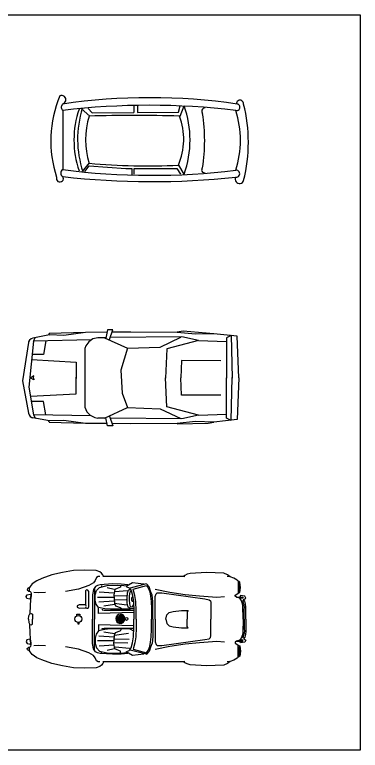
# Model space of a CAD drawing. Extents: x -2230 to 16654, y -144544 to -129244.
# Drawn here: x 9460 to 16654, y -144544 to -129244 of the extents above; entities that cross this region are included whole.
import ezdxf

# ---------------------------------------------------------------- set-up
doc = ezdxf.new("R2010")
doc.units = 0
doc.layers.get('0').update_dxf_attribs({"color": 1, "linetype": 'CONTINUOUS'})

# ---------------------------------------------------------------- blocks, each defined once
blk = doc.blocks.new('OPENCADLIBRARY07')
for p, q in [((11939, -120068), (11939, -120219)), ((12016, -120068), (12016, -120218)), ((12869, -120212), (12902, -120081)), ((12902, -120291), (12989, -120081)), ((10463, -120173), (10463, -121406)), ((11021, -120291), (10846, -120133)), ((10988, -120133), (11076, -120225)), ((11076, -120225), (11939, -120219)), ((12016, -120218), (12869, -120212)), ((11010, -121262), (10868, -121445)), ((12869, -121314), (12979, -121498)), ((10922, -121445), (11010, -121327)), ((11010, -121327), (11775, -121380)), ((11775, -121380), (11896, -121380)), ((11896, -121380), (11896, -121524)), ((11950, -121498), (11950, -121380)), ((11950, -121380), (12836, -121380)), ((12836, -121380), (12913, -121498))]:
    blk.add_line(p, q)
for centre, radius, start, end in [((12649, -120806), 2438, 157.4507, 198.1136), ((10436, -119952), 90.3, 280.5361, 115.0152), ((12273, -132595), 12685, 81.7471, 98.2529), ((10507, -120109), 77.1, 134.854, 235.6447), ((12262, -135518), 15450, 83.3136, 96.6864), ((10965, -120789), 2145, 340.7117, 19.2883), ((14082, -120108), 67.8, 252.0563, 79.7462), ((14149, -120038), 76.6, 357.8387, 182.1613), ((11086, -120835), 3238, 345.8048, 14.1952), ((12635, -120789), 1942, 160.6616, 199.3384), ((12895, -120772), 2126, 162.5014, 198.4638), ((13425, -120191), 71.3, 97.5422, 221.7757), ((9763, -120802), 3652, 351.112, 8.888), ((12139, -120796), 2021, 342.0328, 17.9672), ((12554, -120783), 1621, 162.32, 197.68), ((11950, -153918), 33640, 88.3979, 91.6021), ((11596, -120775), 1382, 337.0468, 20.5214), ((12226, -107753), 13576, 264.8607, 272.7154), ((10500, -121478), 81.2, 117.3602, 242.6398), ((12314, -106943), 14581, 262.7051, 276.8797), ((13412, -121412), 61, 131.5193, 283.5249), ((14072, -121491), 73, 261.054, 98.946), ((10401, -121589), 73.1, 159.9471, 31.4082), ((12321, -105153), 16502, 263.5339, 276.0509), ((14139, -121606), 89, 151.5851, 344.8118)]:
    blk.add_arc(centre, radius, start, end)
blk = doc.blocks.new('OPENCADLIBRARY10')
for p, q in [((26883, -120673), (26537, -120741)), ((26878, -120648), (26866, -120686)), ((27633, -120626), (26874, -120646)), ((27184, -120684), (26883, -120673)), ((27635, -120624), (27184, -120684)), ((28083, -120620), (27635, -120624)), ((28093, -120569), (28059, -120741)), ((28200, -120569), (28093, -120569)), ((28130, -120770), (28200, -120569)), ((28579, -120616), (28183, -120619)), ((29544, -120623), (28579, -120616)), ((29663, -120600), (29540, -120616)), ((29922, -120661), (29544, -120623)), ((30306, -120652), (29663, -120600)), ((30306, -120652), (29922, -120661)), ((30787, -120702), (30306, -120652)), ((30665, -120684), (30568, -120733)), ((30662, -120682), (30685, -121574)), ((30824, -121571), (30787, -120702)), ((26445, -120836), (26324, -121629)), ((26449, -120817), (26445, -120836)), ((26469, -120782), (26449, -120817)), ((26553, -120802), (26451, -121763)), ((26499, -120756), (26469, -120782)), ((26537, -120741), (26499, -120756)), ((26553, -120802), (26592, -120724)), ((27753, -120779), (26553, -120802)), ((26807, -120801), (26762, -121080)), ((27701, -120816), (27639, -120899)), ((27789, -120759), (27701, -120816)), ((27891, -120734), (27789, -120759)), ((28061, -120733), (27891, -120734)), ((28026, -120733), (28509, -120950)), ((29635, -120716), (28144, -120732)), ((29186, -120927), (29614, -120723)), ((29985, -120793), (29329, -120967)), ((29985, -120793), (29635, -120716)), ((29985, -120793), (30568, -120813)), ((30568, -120733), (30568, -121573)), ((27639, -120899), (27616, -120960)), ((27616, -120960), (27616, -122178)), ((28506, -120954), (28368, -121411)), ((28509, -120950), (29186, -120927)), ((29329, -120967), (29301, -121573)), ((26762, -121080), (26523, -121080)), ((26512, -121188), (27441, -121240)), ((27441, -121240), (27439, -121581)), ((29631, -121210), (29618, -121570)), ((30447, -121211), (29631, -121210)), ((28368, -121411), (28396, -121887)), ((26324, -121629), (26445, -122302)), ((26560, -121529), (26494, -121564)), ((26560, -121609), (26494, -121574)), ((26551, -121567), (26560, -121529)), ((26551, -121572), (26560, -121609)), ((27441, -121899), (27439, -121557)), ((29329, -122171), (29301, -121566)), ((29631, -121929), (29618, -121568)), ((30568, -122406), (30568, -121565)), ((30662, -122457), (30685, -121564)), ((30824, -121568), (30787, -122437)), ((26451, -121763), (26553, -122337)), ((26489, -121951), (27441, -121899)), ((28396, -121887), (28506, -122185)), ((30447, -121927), (29631, -121929)), ((26762, -122059), (26506, -122058)), ((26807, -122338), (26762, -122059)), ((27616, -122178), (27659, -122273)), ((28026, -122406), (28509, -122188)), ((28509, -122188), (29186, -122212)), ((29186, -122212), (29614, -122416)), ((29985, -122346), (29329, -122171)), ((26445, -122302), (26458, -122340)), ((26458, -122340), (26483, -122371)), ((26483, -122371), (26518, -122392)), ((26518, -122392), (26537, -122397)), ((26553, -122337), (26592, -122414)), ((27753, -122359), (26553, -122337)), ((27659, -122273), (27732, -122347)), ((27732, -122347), (27826, -122393)), ((27826, -122393), (27891, -122404)), ((28130, -122368), (28200, -122569)), ((29985, -122346), (29635, -122423)), ((29985, -122346), (30568, -122325)), ((26883, -122465), (26537, -122397)), ((26878, -122491), (26866, -122453)), ((26874, -122492), (27633, -122512)), ((27184, -122454), (26883, -122465)), ((27635, -122515), (27184, -122454)), ((28083, -122518), (27635, -122515)), ((28061, -122406), (27891, -122404)), ((28093, -122569), (28059, -122397)), ((29635, -122423), (28144, -122407)), ((28579, -122522), (28183, -122519)), ((29544, -122516), (28579, -122522)), ((29540, -122523), (30184, -122514)), ((29922, -122477), (29544, -122516)), ((30306, -122487), (29922, -122477)), ((30184, -122514), (30306, -122487)), ((30787, -122437), (30306, -122487)), ((30665, -122454), (30568, -122406)), ((28200, -122569), (28093, -122569))]:
    blk.add_line(p, q)
blk = doc.blocks.new('OPENCADLIBRARY04')
for p, q in [((49705, -120553), (49486, -120604)), ((49939, -120516), (49705, -120553)), ((50166, -120509), (49939, -120516)), ((50411, -120516), (50166, -120509)), ((50484, -120542), (50411, -120516)), ((50517, -120567), (50484, -120542)), ((52708, -120556), (52368, -120575)), ((53067, -120571), (52708, -120556)), ((49274, -120681), (49171, -120725)), ((49486, -120604), (49274, -120681)), ((50415, -120662), (50389, -120721)), ((50448, -120640), (50415, -120662)), ((50484, -120637), (50448, -120640)), ((50550, -120600), (50517, -120567)), ((50561, -120633), (50550, -120600)), ((51406, -120637), (50550, -120637)), ((52214, -120637), (51366, -120637)), ((52251, -120648), (52214, -120637)), ((52251, -120619), (52229, -120637)), ((52302, -120593), (52251, -120619)), ((52368, -120575), (52302, -120593)), ((53144, -120604), (53067, -120571)), ((53195, -120648), (53136, -120637)), ((53195, -120644), (53144, -120604)), ((53272, -120673), (53195, -120648)), ((53341, -120714), (53272, -120673)), ((53367, -120736), (53341, -120714)), ((49032, -120845), (49021, -120867)), ((49073, -120790), (49032, -120845)), ((49171, -120725), (49073, -120790)), ((50254, -120827), (50038, -120900)), ((50353, -120768), (50254, -120827)), ((50389, -120721), (50353, -120768)), ((50393, -120849), (50356, -120911)), ((50433, -120823), (50393, -120849)), ((50415, -120926), (50477, -120864)), ((50492, -120812), (50433, -120823)), ((50477, -120864), (50638, -120823)), ((50748, -120794), (50492, -120812)), ((50517, -120823), (50517, -120845)), ((50638, -120823), (50847, -120816)), ((50931, -120798), (50748, -120794)), ((50912, -120860), (50843, -120886)), ((50847, -120816), (50982, -120827)), ((50916, -120823), (50912, -120860)), ((51070, -120812), (50931, -120798)), ((50982, -120827), (51040, -120831)), ((51161, -120768), (51033, -120849)), ((51033, -120849), (51106, -120878)), ((51446, -120794), (51114, -120878)), ((51402, -120798), (51161, -120768)), ((51179, -120904), (51457, -120827)), ((51509, -120856), (51457, -120790)), ((51457, -120827), (51490, -120875)), ((51541, -120944), (51509, -120856)), ((53363, -120743), (53363, -120977)), ((53400, -120757), (53367, -120736)), ((53392, -120765), (53392, -120959)), ((53396, -120973), (53414, -120864)), ((53414, -120864), (53400, -120757)), ((48978, -120886), (48974, -120918)), ((48974, -120918), (49010, -120944)), ((48974, -121021), (49032, -121006)), ((49021, -120867), (48978, -120886)), ((49010, -120944), (49032, -120948)), ((49018, -120933), (49018, -120875)), ((49032, -120948), (49047, -120966)), ((49032, -121006), (49047, -121025)), ((49047, -120966), (49058, -120992)), ((49058, -120992), (49058, -121032)), ((49204, -120981), (49113, -120973)), ((49354, -120970), (49204, -120981)), ((50038, -120900), (49768, -120948)), ((50210, -120918), (50188, -120937)), ((50188, -120937), (50188, -121229)), ((50236, -120922), (50210, -120918)), ((50254, -120948), (50236, -120922)), ((50254, -121270), (50254, -120948)), ((50356, -120911), (50334, -121017)), ((50334, -121017), (50334, -121526)), ((50375, -120896), (50375, -121526)), ((50389, -121021), (50415, -120926)), ((50777, -120988), (50470, -120962)), ((50781, -120907), (50634, -120875)), ((50799, -120911), (50773, -121017)), ((50773, -121017), (50781, -121087)), ((50843, -120886), (50799, -120911)), ((50803, -120948), (51055, -120926)), ((51051, -121094), (51059, -120977)), ((51059, -120977), (51081, -120922)), ((51081, -120922), (51111, -120904)), ((51106, -120961), (51092, -121043)), ((51128, -120948), (51106, -120961)), ((51114, -120878), (51110, -120893)), ((51110, -120893), (51139, -120929)), ((51146, -120955), (51128, -120948)), ((51139, -120929), (51165, -121032)), ((51183, -120926), (51179, -120904)), ((51212, -121032), (51183, -120926)), ((51490, -120875), (51523, -120955)), ((51523, -120955), (51541, -121050)), ((51571, -121025), (51541, -120944)), ((51633, -120904), (51944, -120962)), ((51633, -121057), (51655, -120999)), ((51655, -120999), (51680, -120977)), ((51680, -120977), (51776, -120977)), ((51776, -120977), (52668, -121101)), ((51944, -120962), (52262, -121010)), ((52262, -121010), (52562, -121043)), ((53301, -121028), (53337, -121006)), ((53337, -121006), (53363, -120988)), ((53363, -120988), (53396, -120973)), ((48952, -121057), (48974, -121021)), ((48963, -121094), (48952, -121057)), ((49029, -121112), (48963, -121094)), ((49043, -121076), (49029, -121112)), ((49043, -121120), (49032, -121244)), ((49047, -121025), (49043, -121076)), ((49058, -121032), (49043, -121120)), ((50386, -121127), (50389, -121021)), ((50408, -121215), (50386, -121127)), ((50773, -121076), (50437, -121076)), ((50784, -121153), (50462, -121174)), ((50781, -121087), (50788, -121193)), ((50784, -121043), (51037, -121033)), ((50799, -121120), (51035, -121114)), ((51055, -121193), (51051, -121094)), ((51092, -121043), (51092, -121123)), ((51092, -121123), (51101, -121205)), ((51154, -121065), (51146, -121090)), ((51146, -121090), (51146, -121127)), ((51146, -121127), (51157, -121153)), ((51168, -121057), (51154, -121065)), ((51157, -121153), (51176, -121160)), ((51165, -121032), (51183, -121160)), ((51176, -121160), (51183, -121160)), ((51183, -121160), (51190, -121350)), ((51231, -121156), (51212, -121032)), ((51238, -121350), (51231, -121156)), ((51541, -121050), (51552, -121160)), ((51552, -121160), (51560, -121313)), ((51589, -121156), (51571, -121025)), ((51585, -121313), (51589, -121156)), ((51633, -121526), (51633, -121057)), ((52562, -121043), (52920, -121065)), ((52668, -121101), (52759, -121120)), ((52759, -121120), (52789, -121142)), ((52789, -121142), (52796, -121178)), ((52920, -121065), (53081, -121054)), ((53304, -121050), (53301, -121028)), ((53330, -121068), (53304, -121050)), ((53330, -121068), (53462, -121068)), ((53396, -121090), (53330, -121068)), ((53462, -121087), (53389, -121087)), ((53429, -121127), (53396, -121090)), ((53403, -121050), (53400, -121065)), ((53414, -121035), (53403, -121050)), ((53454, -121039), (53414, -121035)), ((53447, -121185), (53429, -121127)), ((53469, -121153), (53451, -121138)), ((53502, -121050), (53454, -121039)), ((53465, -121160), (53454, -121178)), ((53462, -121068), (53462, -121087)), ((53476, -121196), (53469, -121153)), ((53473, -121116), (53502, -121101)), ((53502, -121149), (53473, -121116)), ((53517, -121072), (53502, -121050)), ((53502, -121101), (53520, -121087)), ((53513, -121207), (53502, -121149)), ((53520, -121087), (53517, -121072)), ((49032, -121244), (49029, -121412)), ((50057, -121229), (50013, -121251)), ((50013, -121251), (50013, -121277)), ((50013, -121277), (50057, -121295)), ((50188, -121229), (50057, -121229)), ((50057, -121295), (50188, -121292)), ((50188, -121229), (50201, -121253)), ((50188, -121292), (50197, -121278)), ((50188, -121292), (50214, -121299)), ((50214, -121299), (50239, -121295)), ((50239, -121295), (50254, -121270)), ((50455, -121284), (50408, -121215)), ((50591, -121313), (50455, -121284)), ((50455, -121405), (50455, -121299)), ((50532, -121317), (50532, -121332)), ((50788, -121222), (50569, -121255)), ((50708, -121321), (50591, -121313)), ((50920, -121321), (50708, -121321)), ((50788, -121193), (51039, -121230)), ((50788, -121193), (50810, -121248)), ((50810, -121248), (50905, -121284)), ((50905, -121284), (50923, -121299)), ((51114, -121317), (50920, -121321)), ((50923, -121299), (50934, -121321)), ((51077, -121277), (51055, -121193)), ((51114, -121306), (51077, -121277)), ((51101, -121205), (51119, -121262)), ((51147, -121310), (51114, -121306)), ((51118, -121314), (51114, -121317)), ((51119, -121262), (51143, -121270)), ((51143, -121270), (51168, -121259)), ((51168, -121307), (51147, -121310)), ((51168, -121259), (51179, -121230)), ((51183, -121299), (51168, -121307)), ((51560, -121313), (51560, -121526)), ((51585, -121526), (51585, -121313)), ((52796, -121178), (52796, -121526)), ((53458, -121240), (53447, -121185)), ((53462, -121343), (53458, -121240)), ((53487, -121237), (53476, -121196)), ((53495, -121284), (53487, -121237)), ((53491, -121324), (53495, -121284)), ((53491, -121412), (53491, -121324)), ((53520, -121277), (53513, -121207)), ((53520, -121321), (53520, -121277)), ((53520, -121412), (53520, -121321)), ((49003, -121526), (49007, -121456)), ((49007, -121456), (49029, -121412)), ((49029, -121412), (49058, -121405)), ((49058, -121405), (49080, -121423)), ((49080, -121423), (49080, -121526)), ((50009, -121456), (50009, -121423)), ((50009, -121423), (50071, -121423)), ((50071, -121423), (50071, -121456)), ((51183, -121387), (50455, -121405)), ((50532, -121332), (50572, -121339)), ((50572, -121339), (51183, -121339)), ((51190, -121350), (51190, -121526)), ((51238, -121526), (51238, -121350)), ((51860, -121526), (51882, -121434)), ((51882, -121434), (51929, -121390)), ((51929, -121390), (52010, -121365)), ((52010, -121365), (52185, -121346)), ((52185, -121346), (52321, -121346)), ((52321, -121346), (52299, -121376)), ((52299, -121376), (52299, -121526)), ((53465, -121423), (53462, -121343)), ((53465, -121526), (53465, -121423)), ((53491, -121526), (53491, -121412)), ((53520, -121526), (53520, -121412)), ((49003, -121526), (49007, -121595)), ((49007, -121595), (49029, -121639)), ((49058, -121646), (49080, -121628)), ((49080, -121628), (49080, -121526)), ((50027, -121591), (50027, -121621)), ((50027, -121621), (50053, -121621)), ((50053, -121621), (50053, -121591)), ((50334, -122034), (50334, -121526)), ((50375, -122155), (50375, -121526)), ((51013, -121511), (50909, -121511)), ((51013, -121533), (50909, -121533)), ((51190, -121701), (51190, -121526)), ((51238, -121526), (51238, -121701)), ((51560, -121738), (51560, -121526)), ((51585, -121526), (51585, -121738)), ((51633, -121526), (51633, -121994)), ((51860, -121526), (51882, -121617)), ((51882, -121617), (51929, -121661)), ((52299, -121676), (52299, -121526)), ((52796, -121873), (52796, -121526)), ((53465, -121628), (53462, -121708)), ((53465, -121526), (53465, -121628)), ((53491, -121526), (53491, -121639)), ((53520, -121526), (53520, -121639)), ((49029, -121639), (49058, -121646)), ((49032, -121807), (49029, -121639)), ((50455, -121767), (50408, -121836)), ((51183, -121665), (50455, -121646)), ((50455, -121646), (50455, -121752)), ((50591, -121738), (50455, -121767)), ((50532, -121719), (50572, -121712)), ((50532, -121734), (50532, -121719)), ((50572, -121712), (51183, -121712)), ((50708, -121730), (50591, -121738)), ((50920, -121730), (50708, -121730)), ((50810, -121804), (50905, -121767)), ((50905, -121767), (50923, -121752)), ((51114, -121734), (50920, -121730)), ((50923, -121752), (50934, -121730)), ((51190, -121778), (51114, -121734)), ((51183, -121891), (51190, -121701)), ((51238, -121701), (51231, -121895)), ((51552, -121891), (51560, -121738)), ((51585, -121738), (51589, -121895)), ((51929, -121661), (52010, -121687)), ((52010, -121687), (52185, -121705)), ((52185, -121705), (52321, -121705)), ((52321, -121705), (52299, -121676)), ((53462, -121708), (53458, -121811)), ((53495, -121767), (53487, -121815)), ((53491, -121639), (53491, -121727)), ((53491, -121727), (53495, -121767)), ((53520, -121774), (53513, -121844)), ((53520, -121639), (53520, -121730)), ((53520, -121730), (53520, -121774)), ((49043, -121932), (49032, -121807)), ((49058, -122019), (49043, -121932)), ((50408, -121836), (50386, -121924)), ((50386, -121924), (50389, -122030)), ((50784, -121899), (50462, -121877)), ((50788, -121829), (50569, -121796)), ((50781, -121965), (50788, -121858)), ((50788, -121858), (50810, -121804)), ((50788, -121858), (51084, -121815)), ((50799, -121932), (51092, -121939)), ((51165, -122019), (51183, -121891)), ((51231, -121895), (51212, -122019)), ((51541, -122001), (51552, -121891)), ((51589, -121895), (51571, -122027)), ((52668, -121950), (52759, -121932)), ((52759, -121932), (52789, -121910)), ((52789, -121910), (52796, -121873)), ((53429, -121924), (53396, -121961)), ((53447, -121866), (53429, -121924)), ((53458, -121811), (53447, -121866)), ((53469, -121899), (53451, -121913)), ((53465, -121891), (53454, -121873)), ((53476, -121855), (53469, -121899)), ((53502, -121902), (53473, -121935)), ((53473, -121935), (53502, -121950)), ((53487, -121815), (53476, -121855)), ((53513, -121844), (53502, -121902)), ((48963, -121957), (48952, -121994)), ((48952, -121994), (48974, -122030)), ((49029, -121939), (48963, -121957)), ((48974, -122030), (49032, -122045)), ((49043, -121975), (49029, -121939)), ((49032, -122045), (49047, -122027)), ((49032, -122103), (49047, -122085)), ((49047, -122027), (49043, -121975)), ((49047, -122085), (49058, -122060)), ((49058, -122060), (49058, -122019)), ((49204, -122071), (49113, -122078)), ((49354, -122082), (49204, -122071)), ((50356, -122140), (50334, -122034)), ((50389, -122030), (50415, -122125)), ((50773, -121975), (50437, -121975)), ((50777, -122063), (50470, -122089)), ((50773, -122034), (50781, -121965)), ((50799, -122140), (50773, -122034)), ((50784, -122008), (51070, -122019)), ((51139, -122122), (51165, -122019)), ((51212, -122019), (51183, -122125)), ((51523, -122096), (51541, -122001)), ((51571, -122027), (51541, -122107)), ((51633, -121994), (51655, -122052)), ((51633, -122147), (51944, -122089)), ((51655, -122052), (51680, -122074)), ((51680, -122074), (51776, -122074)), ((51776, -122074), (52668, -121950)), ((51944, -122089), (52262, -122041)), ((52262, -122041), (52562, -122008)), ((52562, -122008), (52920, -121986)), ((52920, -121986), (53081, -121997)), ((53304, -122001), (53301, -122023)), ((53301, -122023), (53337, -122045)), ((53330, -121983), (53304, -122001)), ((53396, -121961), (53330, -121983)), ((53330, -121983), (53462, -121983)), ((53337, -122045), (53363, -122063)), ((53363, -122063), (53396, -122078)), ((53363, -122308), (53363, -122074)), ((53462, -121965), (53389, -121965)), ((53396, -122078), (53414, -122188)), ((53403, -122001), (53400, -121986)), ((53414, -122016), (53403, -122001)), ((53454, -122012), (53414, -122016)), ((53502, -122001), (53454, -122012)), ((53462, -121983), (53462, -121965)), ((53502, -121950), (53520, -121965)), ((53517, -121979), (53502, -122001)), ((53520, -121965), (53517, -121979)), ((48974, -122133), (49010, -122107)), ((48978, -122166), (48974, -122133)), ((49021, -122184), (48978, -122166)), ((49010, -122107), (49032, -122103)), ((49018, -122173), (49018, -122114)), ((49032, -122206), (49021, -122184)), ((49073, -122261), (49032, -122206)), ((50038, -122151), (49768, -122103)), ((50254, -122224), (50038, -122151)), ((50353, -122283), (50254, -122224)), ((50393, -122202), (50356, -122140)), ((50433, -122228), (50393, -122202)), ((50415, -122125), (50477, -122188)), ((50492, -122239), (50433, -122228)), ((50477, -122188), (50638, -122228)), ((50748, -122257), (50492, -122239)), ((50517, -122228), (50517, -122206)), ((50781, -122144), (50634, -122177)), ((50638, -122228), (50847, -122235)), ((50843, -122166), (50799, -122140)), ((50803, -122103), (51099, -122129)), ((50912, -122191), (50843, -122166)), ((50847, -122235), (50982, -122224)), ((50916, -122228), (50912, -122191)), ((51070, -122239), (50931, -122253)), ((50982, -122224), (51040, -122221)), ((51033, -122202), (51106, -122173)), ((51161, -122283), (51033, -122202)), ((51110, -122158), (51139, -122122)), ((51114, -122173), (51110, -122158)), ((51446, -122257), (51114, -122173)), ((51183, -122125), (51179, -122147)), ((51179, -122147), (51457, -122224)), ((51457, -122224), (51490, -122177)), ((51509, -122195), (51457, -122261)), ((51490, -122177), (51523, -122096)), ((51541, -122107), (51509, -122195)), ((53392, -122286), (53392, -122093)), ((53414, -122188), (53400, -122294)), ((49171, -122327), (49073, -122261)), ((49274, -122370), (49171, -122327)), ((49486, -122447), (49274, -122370)), ((50389, -122330), (50353, -122283)), ((50415, -122389), (50389, -122330)), ((50448, -122411), (50415, -122389)), ((50931, -122253), (50748, -122257)), ((51402, -122253), (51161, -122283)), ((53272, -122378), (53195, -122403)), ((53341, -122338), (53272, -122378)), ((53367, -122316), (53341, -122338)), ((53400, -122294), (53367, -122316)), ((49705, -122499), (49486, -122447)), ((49939, -122535), (49705, -122499)), ((50166, -122542), (49939, -122535)), ((50411, -122535), (50166, -122542)), ((50484, -122509), (50411, -122535)), ((50484, -122414), (50448, -122411)), ((50517, -122484), (50484, -122509)), ((50550, -122451), (50517, -122484)), ((51406, -122414), (50550, -122414)), ((50561, -122418), (50550, -122451)), ((52214, -122414), (51366, -122414)), ((52251, -122403), (52214, -122414)), ((52251, -122433), (52229, -122414)), ((52302, -122458), (52251, -122433)), ((52368, -122477), (52302, -122458)), ((52708, -122495), (52368, -122477)), ((53067, -122480), (52708, -122495)), ((53144, -122447), (53067, -122480)), ((53195, -122403), (53136, -122414)), ((53195, -122407), (53144, -122447))]:
    blk.add_line(p, q)
for centre, radius in [((50038, -121522), 73.2), ((51040, -121522), 29.3)]:
    blk.add_circle(centre, radius)
for centre, radius, start, end in [((50912, -121518), 95.1, 4.4117, 351.1501), ((50916, -121522), 73.2, 8.6269, 351.3731), ((50916, -121522), 51.2, 12.3736, 347.6264), ((50916, -121522), 32.9, 19.4712, 340.5288), ((50909, -121522), 11, 90, 270)]:
    blk.add_arc(centre, radius, start, end)

msp = doc.modelspace()

# ---------------------------------------------------------------- linework, layer by layer
msp.add_lwpolyline([(-2230, -129244), (16654, -129244), (16654, -144544), (-2230, -144544)], close=True)

# ---------------------------------------------------------------- block references
for name, p in [('OPENCADLIBRARY07', (0, -11061)), ('OPENCADLIBRARY10', (-16699, -15229)), ('OPENCADLIBRARY04', (-39252, -20291))]:
    msp.add_blockref(name, p)

doc.saveas('drawing.dxf')
